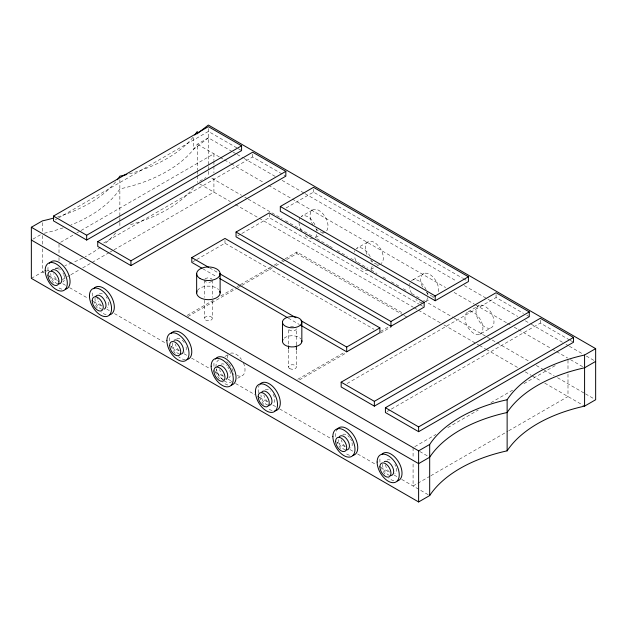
<?xml version="1.0" encoding="UTF-8"?>
<svg xmlns="http://www.w3.org/2000/svg" width="627" height="627" viewBox="0 0 627 627"><rect width="100%" height="100%" fill="white"/><g stroke="black" fill="none" stroke-linecap="round" stroke-linejoin="round"><path stroke-width="0.47" stroke-dasharray="3.13 2.35" d="M232.115 151.522L208.383 137.822L193.672 149.218A133.661 77.168 0 0 1 119.867 188.931A133.661 77.168 0 0 1 71.016 224.96M55.176 219.897L57.715 218.431M58.562 217.937L208.383 131.435L237.429 148.207M32.933 239.122L40.833 234.561M208.383 137.822L197.317 144.21L193.672 149.218L193.672 136.443A133.661 77.168 0 0 1 128.535 174.047M60.701 242.249L75.938 233.456M76.784 232.97L80.178 231.01M81.024 230.524L213.917 153.795L213.917 160.504M31.35 278.364L42.417 271.977A133.661 77.168 0 0 0 50.231 270.096M199.692 181.172L206.017 177.527M103.667 243.002L252.642 156.993L285.841 176.156M62.394 279.603L66.627 277.158M67.473 276.672L70.012 275.206M70.859 274.72L79.331 269.829M82.717 267.878L108.957 252.728M109.803 252.234L113.189 250.283M114.036 249.797L213.917 192.128L213.917 176.79M192.614 261.914L195.938 260.001M196.768 259.523L224.983 243.229L373.966 329.246M237.704 235.885L241.027 233.965M241.857 233.487L269.242 217.679L419.071 304.181M286.116 207.937L313.5 192.128L462.483 278.137M312.356 210.069L301.289 216.456A12.712 7.344 60 0 1 315.177 225.218M315.436 237.609L318.594 235.783M322.544 233.503L324.919 232.131M187.097 315.405L213.282 300.294M220.884 295.905L233.557 288.585M236.935 286.633L239.467 285.175M240.313 284.689L273.254 265.668M274.101 265.182L278.317 262.744M281.703 260.793L284.235 259.327M285.081 258.841L296.9 252.015L402.479 312.967M187.943 316.517L236.935 288.232M237.782 287.746L241.16 285.794M241.998 285.309L272.408 267.753M275.786 265.801L281.703 262.392M282.542 261.898L285.92 259.954M286.766 259.46L296.9 253.614L403.326 315.052M367.563 242.093L356.497 248.48A12.712 7.344 60 0 1 370.737 257.673M370.878 269.461L376.412 266.271M377.203 265.817L380.362 263.991M224.975 356.426L228.926 354.145M232.108 381.451L230.524 382.368A12.712 7.344 60 0 1 223.894 380.667M237.641 378.261L241.591 375.981M413.075 279.767L424.142 273.38M425.733 301.603L429.691 299.322M432.849 297.496L435.216 296.124M297.747 379.288L345.046 351.982M380.518 331.503L388.967 326.62M299.44 379.915L346.739 352.601M380.518 333.094L391.499 326.761M468.22 311.768L479.287 305.38M347.084 383.544L496.067 297.527L523.451 313.343M479.655 334.395A12.712 7.344 60 0 0 477.084 315.177A12.712 7.344 60 0 0 465.069 319.676A12.712 7.344 60 0 0 479.655 334.395L490.722 328.007A12.712 7.344 60 0 0 488.151 308.79A12.712 7.344 60 0 0 476.136 313.288A12.712 7.344 60 0 0 490.722 328.007M387.11 411.539L390.496 409.58M391.342 409.094L540.325 323.085L569.371 339.85M414.776 446.675L435.937 434.456M447.788 427.614L478.26 410.019M490.957 402.691L512.964 389.986M523.968 383.63L556.988 364.569M430.012 476.207L413.083 485.98L413.083 462.021M430.859 475.721L507.886 431.243M508.732 430.757L567.991 396.546L567.991 371.631M238.26 148.685L241.583 150.605M463.329 278.623L466.715 280.582M526.774 315.256L529.259 316.69M570.202 340.328L573.517 342.248M232.962 152.016L236.348 153.968M237.194 154.461L243.127 157.886M243.974 158.372L277.024 177.457M282.111 180.388L304.142 193.108M304.988 193.602L456.675 281.178M464.301 285.575L487.179 298.789M488.033 299.275L517.69 316.4M525.316 320.805L530.403 323.736M531.249 324.23L562.599 342.334M565.993 344.286L568.532 345.751M569.379 346.245L582.938 354.075M586.331 356.026L595.65 361.411M219.356 156.938L197.317 144.21L197.317 170.089M220.202 157.424L223.588 159.383M224.435 159.869L230.368 163.294M231.214 163.78L263.418 182.379M268.505 185.31L291.383 198.524M292.229 199.01L445.609 287.566M454.081 292.456L474.42 304.197M475.266 304.683L506.624 322.787M507.47 323.281L510.864 325.233M514.25 327.192L517.643 329.151M518.49 329.637L551.533 348.722M552.387 349.208L555.773 351.167M556.619 351.653L567.639 358.017M570.476 359.655L582.922 366.842M211.777 178.115L241.434 195.232M244.82 197.191L247.367 198.657M248.214 199.151L271.091 212.357M271.938 212.851L282.111 218.721M285.497 220.673L313.461 236.818M316.854 238.777L328.72 245.627M329.567 246.121L333.799 248.566M337.193 250.518L347.358 256.388M350.752 258.348L356.685 261.772M357.531 262.266L367.696 268.137M371.09 270.088L377.023 273.513M382.948 276.938L386.342 278.897M391.428 281.829L399.054 286.233M403.286 288.679L406.68 290.638M411.767 293.577L419.392 297.974M423.625 300.427L453.29 317.544M454.136 318.038L491.419 339.56M492.266 340.053L528.702 361.089M536.328 365.494L543.107 369.405M543.962 369.899L554.127 375.769M557.521 377.72L584.63 393.38M585.485 393.866L593.957 398.764M419.918 304.667L423.303 306.627M199.809 183.977L230.368 201.628M235.454 204.559L258.332 217.773M259.178 218.259L413.412 307.301M414.259 307.786L417.645 309.746M418.491 310.24L440.522 322.96M443.916 324.911L478.66 344.975M479.506 345.461L485.439 348.886M486.286 349.372L517.643 367.477M525.269 371.882L531.202 375.307M532.049 375.792L541.367 381.177M544.761 383.136L584.583 406.131M404.172 315.546L406.704 317.003M209.567 267.862L218.878 273.239M202.795 268.748L216.339 276.57M288.287 318.108L299.291 324.457M419.722 451.487L428.022 456.276M44.109 272.957L42.417 271.977L42.417 248.018M49.055 275.809L59.009 281.562A7.822 4.514 60 0 1 57.582 280.512M62.755 283.717L66.141 285.677M69.534 287.636L88.172 298.397M93.258 301.328L101.731 306.227M106.817 309.158L109.357 310.631M114.443 313.563L166.139 343.408M171.218 346.339L179.698 351.238M183.93 353.683L187.324 355.642M191.556 358.088L210.202 368.848M215.288 371.78L223.761 376.678M227.993 379.123L232.233 381.569M235.627 383.528L255.111 394.775M259.351 397.228L267.823 402.119M272.91 405.05L276.295 407.009M279.689 408.969L331.377 438.814M337.31 442.239L345.783 447.129M350.023 449.575L353.416 451.534M357.649 453.979L376.294 464.74M380.526 467.186L389.853 472.57M394.085 475.015L398.325 477.461M401.719 479.42L429.683 495.565M567.991 360.133L567.991 370.675M540.325 320.209L540.325 323.085M496.067 294.651L496.067 297.527M413.083 447.654L413.083 458.188M313.5 189.252L313.5 192.128M296.9 252.015L296.9 253.614M296.391 344.96L296.391 328.673A3.911 2.257 0 0 1 292.48 330.931A3.911 2.257 0 0 1 288.569 328.673L288.569 344.96M296.391 350.712L296.391 366.999M288.569 349.756L288.569 366.999M269.242 213.846L269.242 217.679M252.642 154.117L252.642 156.993M224.983 240.353L224.983 243.229M213.917 161.46L213.917 165.293M213.917 166.257L213.917 172.958M212.294 280.12L212.294 297.37M212.294 301.203L212.294 318.453A3.911 2.257 0 0 1 206.432 320.405A3.911 2.257 0 0 1 206.432 316.494A3.911 2.257 0 0 1 212.294 318.453M208.383 128.566L208.383 165.614M208.383 166.57L208.383 170.403M208.383 171.367L208.383 176.156M204.473 280.12L204.473 297.37M204.473 300.247L204.473 318.453M197.317 171.046L197.317 174.878M197.317 175.834L197.317 182.543M119.867 179.808L119.867 216.723M119.867 217.679L119.867 221.511M119.867 222.467L119.867 227.264M59.009 244.185L59.009 253.77M59.009 257.603L59.009 261.435M59.009 268.144L59.009 270.065M42.417 222.695L42.417 231.825M42.417 235.564L42.417 247.062M63.1 227.891A133.661 77.168 0 0 1 44.164 233.252M115.65 181.861A133.661 77.168 0 0 1 57.629 216.887M284.188 338.157A9.695 5.596 0 0 1 300.929 338.941M197.356 290.583A11.733 6.779 0 0 1 207.365 286.147A11.733 6.779 0 0 1 218.549 289.509M57.676 283.765A7.822 4.514 60 0 1 50.716 273.576M56.242 279.109A7.822 4.514 60 0 1 53.671 273.74M55.098 268.395A7.822 4.514 60 0 1 60.443 269.829M62.927 272.91A7.822 4.514 60 0 1 63.546 274.124M63.805 274.744A7.822 4.514 60 0 1 62.927 281.946M61.877 289.165A15.651 9.037 60 0 1 57.566 287.001M53.483 283.043A15.651 9.037 60 0 1 49.431 276.029M48.044 270.503A15.651 9.037 60 0 1 48.326 265.691M101.935 309.315A7.822 4.514 60 0 1 95.163 297.582M101.84 306.07A7.822 4.514 60 0 1 98.478 301.148M97.93 299.291A7.822 4.514 60 0 1 97.741 297.527M99.356 293.945A7.822 4.514 60 0 1 103.267 294.337M106.034 296.79A7.822 4.514 60 0 1 107.186 298.468M108.612 302.159A7.822 4.514 60 0 1 107.186 307.496M106.135 314.715A15.651 9.037 60 0 1 101.112 312.003M97.248 307.967A15.651 9.037 60 0 1 93.987 302.324M92.302 296.062A15.651 9.037 60 0 1 92.584 291.249M179.393 354.036A7.822 4.514 60 0 1 172.613 342.303M179.291 350.783A7.822 4.514 60 0 1 175.38 344.011M176.814 338.666A7.822 4.514 60 0 1 180.725 339.05M182.159 340.1A7.822 4.514 60 0 1 184.636 343.181M186.07 346.872A7.822 4.514 60 0 1 184.636 352.217M185.404 359.718A15.651 9.037 60 0 1 178.562 356.724M175.192 353.315A15.651 9.037 60 0 1 171.14 346.3M169.752 340.774A15.651 9.037 60 0 1 170.035 335.962M223.651 379.586A7.822 4.514 60 0 1 216.683 369.397M223.549 376.341A7.822 4.514 60 0 1 219.638 369.562M221.072 364.216A7.822 4.514 60 0 1 226.418 365.651M227.75 367.061A7.822 4.514 60 0 1 228.894 368.739M229.772 370.565A7.822 4.514 60 0 1 228.894 377.767M227.844 384.986A15.651 9.037 60 0 1 222.82 382.274M219.45 378.865A15.651 9.037 60 0 1 215.398 371.85M214.011 366.325A15.651 9.037 60 0 1 214.293 361.513M267.909 405.144A7.822 4.514 60 0 1 260.942 394.947M267.807 401.891A7.822 4.514 60 0 1 263.896 395.112M265.331 389.767A7.822 4.514 60 0 1 270.676 391.201M273.153 394.289A7.822 4.514 60 0 1 273.153 403.326M272.102 410.544A15.651 9.037 60 0 1 267.8 408.381M263.708 404.415A15.651 9.037 60 0 1 259.656 397.4M258.387 392.776A15.651 9.037 60 0 1 259.217 385.354M389.618 475.407A7.822 4.514 60 0 1 382.846 463.674M389.524 472.162A7.822 4.514 60 0 1 385.417 463.619M387.039 460.038A7.822 4.514 60 0 1 390.95 460.43M394.861 464.56A7.822 4.514 60 0 1 395.747 466.386M396.295 468.251A7.822 4.514 60 0 1 394.861 473.589M393.819 480.807A15.651 9.037 60 0 1 388.795 478.095M384.931 474.059A15.651 9.037 60 0 1 381.671 468.416M379.986 462.146A15.651 9.037 60 0 1 380.268 457.342M349.56 455.257A15.651 9.037 60 0 1 345.25 453.094M340.673 448.501A15.651 9.037 60 0 1 337.114 442.121M335.727 436.596A15.651 9.037 60 0 1 337.114 429.346M345.359 449.857A7.822 4.514 60 0 1 338.392 439.668M345.265 446.604A7.822 4.514 60 0 1 341.347 439.833M342.781 434.487A7.822 4.514 60 0 1 349.458 437.325M350.603 439.002A7.822 4.514 60 0 1 351.488 440.836M352.037 442.693A7.822 4.514 60 0 1 350.603 448.039M211.769 281.249A3.911 2.257 0 0 1 204.998 281.249M204.998 278.991A3.911 2.257 0 0 1 211.769 278.991M290.52 326.714A3.911 2.257 0 0 1 293.491 326.487M368.331 270.707A12.712 7.344 60 0 1 359.365 266.271M355.846 260.722A12.712 7.344 60 0 1 354.388 255.479M354.467 252.14A12.712 7.344 60 0 1 354.89 250.651M371.787 260.707A12.712 7.344 60 0 1 372.101 262.196M372.117 266.256A12.712 7.344 60 0 1 370.087 269.923M323.25 232.476A12.712 7.344 60 0 1 314.942 227.758M313.014 225.109A12.712 7.344 60 0 1 312.183 210.194A12.712 7.344 60 0 1 324.653 216.017A12.712 7.344 60 0 1 326.205 231.269M312.857 238.793A12.712 7.344 60 0 1 303.883 234.145M301.524 230.783A12.712 7.344 60 0 1 298.993 222.616M299.173 220.022A12.712 7.344 60 0 1 299.957 217.922M316.517 228.996A12.712 7.344 60 0 1 316.894 231.206M316.76 234.498A12.712 7.344 60 0 1 314.644 238.064M422.136 302.723A12.712 7.344 60 0 1 415.803 299.377M411.531 293.452A12.712 7.344 60 0 1 409.713 287.456M409.69 284.729A12.712 7.344 60 0 1 410.019 283.145M411.43 280.755A12.712 7.344 60 0 1 426.642 291.1M426.885 291.853A12.712 7.344 60 0 1 427.52 294.831M427.536 297.551A12.712 7.344 60 0 1 425.796 301.532M433.202 296.336A12.712 7.344 60 0 1 426.321 292.441M422.598 287.064A12.712 7.344 60 0 1 428.421 273.748A12.712 7.344 60 0 1 438.014 293.452M377.297 264.32A12.712 7.344 60 0 1 370.432 259.884M366.913 254.335A12.712 7.344 60 0 1 368.684 241.481A12.712 7.344 60 0 1 380.808 249.311A12.712 7.344 60 0 1 381.153 263.528M243.472 363.041A12.712 7.344 60 0 1 237.304 375.612M227.123 358.197A12.712 7.344 60 0 1 228.863 354.216M230.509 353.228A12.712 7.344 60 0 1 241.45 359.428M115.65 232.97A133.661 77.168 0 0 1 104.521 244.021M100.336 247.297A133.661 77.168 0 0 1 85.194 256.757M82.56 258.112A133.661 77.168 0 0 1 72.724 262.595M71.87 262.94A133.661 77.168 0 0 1 64.887 265.597M58.554 267.705A133.661 77.168 0 0 1 54.847 268.826M222.742 379.75A12.712 7.344 60 0 1 216.323 368.778M216.08 367.312A12.712 7.344 60 0 1 219.442 359.624M226.645 361.755A12.712 7.344 60 0 1 228.346 363.307M228.879 363.887A12.712 7.344 60 0 1 233.887 374.68M193.672 187.544A133.661 77.168 0 0 1 130.424 224.638M289.713 368.598A3.911 2.257 0 0 0 296.257 367.587A3.911 2.257 0 0 0 291.461 364.82A3.911 2.257 0 0 0 289.713 368.598"/><path stroke-width="0.94" d="M194.715 135.009L197.317 131.435M196.768 134.045L208.383 125.047L595.65 348.636L595.65 399.744L584.583 406.131A133.661 77.168 0 0 0 507.133 450.844A133.661 77.168 0 0 0 429.683 495.565L418.617 501.953L31.35 278.364L31.35 227.256L42.417 220.869A133.661 77.168 0 0 0 53.906 217.984M53.483 216.08L208.383 126.646L241.583 145.809L241.583 150.605L86.675 240.039L53.483 220.869L53.483 216.08L86.675 235.243L241.583 145.809M97.741 241.63L252.642 152.196L285.841 171.367L285.841 176.156L130.933 265.589L97.741 246.427L97.741 241.63L130.933 260.801L285.841 171.367M201.949 268.262L191.791 262.392L191.791 257.603L224.983 238.44L379.891 327.874L379.891 332.663L346.692 351.825L300.984 325.437M236.05 232.053L269.242 212.89L424.15 302.324L424.15 307.112L390.95 326.275L236.05 236.841L236.05 232.053L390.95 321.486L424.15 302.324M280.308 206.495L313.5 187.332L468.408 276.766L468.408 281.562L435.209 300.725L280.308 211.291L280.308 206.495L435.209 295.928L468.408 276.766M300.984 320.648L346.692 347.037L379.891 327.874M341.159 382.172L496.067 292.738L529.259 311.901L529.259 316.69L374.358 406.131L341.159 386.961L341.159 382.172L374.358 401.335L529.259 311.901M385.417 407.722L540.325 318.289L573.517 337.451L573.517 342.248L418.617 431.682L385.417 412.519L385.417 407.722L418.617 426.893L573.517 337.451M31.35 227.256L418.617 450.844L429.683 444.457A133.661 77.168 0 0 1 507.133 399.736A133.661 77.168 0 0 1 584.583 355.023L595.65 348.636M595.65 361.411L584.583 367.798A133.661 77.168 0 0 0 507.133 412.519A133.661 77.168 0 0 0 429.683 457.232L418.617 463.619L31.35 240.039M191.791 257.603L208.72 267.376M219.724 273.733L295.905 317.717M219.724 278.521L287.44 317.623M584.583 355.023L584.583 406.131M507.133 399.736L507.133 450.844M435.209 295.928L435.209 300.725M429.683 444.457L429.683 495.565M418.617 426.893L418.617 431.682M418.617 450.844L418.617 501.953M390.95 321.486L390.95 326.275M374.358 401.335L374.358 406.131M346.692 347.037L346.692 351.825M301.838 322.623A9.695 5.596 0 0 1 286.664 326.785A9.695 5.596 0 0 1 288.012 317.113A9.695 5.596 0 0 1 301.838 322.623L301.838 341.786M296.391 345.916L296.391 349.756M288.569 345.916L288.569 348.792M282.503 321.729L282.503 340.892M220.124 273.733L220.124 292.895M196.651 273.733L196.651 292.895M130.933 260.801L130.933 265.589M86.675 235.243L86.675 240.039M117.327 179.745A133.661 77.168 0 0 0 119.867 176.156A133.661 77.168 0 0 0 126.819 174.494M301.712 340.328A9.695 5.596 0 0 1 291.39 346.919A9.695 5.596 0 0 1 283.036 339.458M219.724 291.147A11.733 6.779 0 0 1 208.383 299.675A11.733 6.779 0 0 1 197.05 291.147M51.453 270.809A7.822 4.514 60 0 1 60.161 274.508A7.822 4.514 60 0 1 59.009 283.898M49.431 263.254A15.651 9.037 60 0 1 66.486 270.072A15.651 9.037 60 0 1 65.357 289.298M95.712 296.359A7.822 4.514 60 0 1 103.87 299.197A7.822 4.514 60 0 1 104.419 309.095M93.689 288.804A15.651 9.037 60 0 1 110.744 295.623A15.651 9.037 60 0 1 109.615 314.856M174.047 340.265A7.822 4.514 60 0 1 182.347 345.681A7.822 4.514 60 0 1 180.725 354.169M171.14 333.517A15.651 9.037 60 0 1 188.202 340.336A15.651 9.037 60 0 1 187.065 359.569M217.428 366.63A7.822 4.514 60 0 1 225.587 369.468A7.822 4.514 60 0 1 226.128 379.366M215.398 359.075A15.651 9.037 60 0 1 232.46 365.894A15.651 9.037 60 0 1 231.324 385.127M261.686 392.181A7.822 4.514 60 0 1 270.386 395.888A7.822 4.514 60 0 1 269.242 405.269M260.174 383.983A15.651 9.037 60 0 1 277.4 392.62A15.651 9.037 60 0 1 274.775 410.803M384.273 461.637A7.822 4.514 60 0 1 392.573 467.06A7.822 4.514 60 0 1 390.95 475.54M381.89 454.254A15.651 9.037 60 0 1 398.78 462.295A15.651 9.037 60 0 1 397.299 480.948M339.136 436.901A7.822 4.514 60 0 1 347.836 440.601A7.822 4.514 60 0 1 346.692 449.99M337.114 429.346A15.651 9.037 60 0 1 354.169 436.157A15.651 9.037 60 0 1 353.04 455.39M200.084 278.521A11.733 6.779 0 0 0 219.724 275.488A11.733 6.779 0 0 0 205.35 267.188A11.733 6.779 0 0 0 200.084 278.521M45.183 270.378A15.651 9.037 60 0 0 61.775 291.03A15.651 9.037 60 0 0 61.775 268.897A15.651 9.037 60 0 0 45.183 270.378M47.95 275.175A7.822 4.514 60 0 0 56.242 285.497A7.822 4.514 60 0 0 56.242 274.43A7.822 4.514 60 0 0 47.95 275.175M89.442 295.936A15.651 9.037 60 0 0 106.034 316.58A15.651 9.037 60 0 0 106.034 294.447A15.651 9.037 60 0 0 89.442 295.936M92.208 300.725A7.822 4.514 60 0 0 100.508 311.047A7.822 4.514 60 0 0 100.508 299.98A7.822 4.514 60 0 0 92.208 300.725M166.892 340.649A15.651 9.037 60 0 0 183.492 361.293A15.651 9.037 60 0 0 183.492 339.168A15.651 9.037 60 0 0 166.892 340.649M169.658 345.438A7.822 4.514 60 0 0 177.958 355.768A7.822 4.514 60 0 0 177.958 344.701A7.822 4.514 60 0 0 169.658 345.438M211.15 366.199A15.651 9.037 60 0 0 227.75 386.851A15.651 9.037 60 0 0 227.75 364.718A15.651 9.037 60 0 0 211.15 366.199M213.917 370.996A7.822 4.514 60 0 0 222.217 381.318A7.822 4.514 60 0 0 222.217 370.251A7.822 4.514 60 0 0 213.917 370.996M255.408 391.757A15.651 9.037 60 0 0 272.008 412.401A15.651 9.037 60 0 0 272.008 390.276A15.651 9.037 60 0 0 255.408 391.757M258.175 396.546A7.822 4.514 60 0 0 266.475 406.868A7.822 4.514 60 0 0 266.475 395.802A7.822 4.514 60 0 0 258.175 396.546M377.125 462.028A15.651 9.037 60 0 0 393.717 482.672A15.651 9.037 60 0 0 393.717 460.539A15.651 9.037 60 0 0 377.125 462.028M379.891 466.817A7.822 4.514 60 0 0 388.184 477.139A7.822 4.514 60 0 0 388.184 466.073A7.822 4.514 60 0 0 379.891 466.817M332.866 436.47A15.651 9.037 60 0 0 349.458 457.122A15.651 9.037 60 0 0 349.458 434.989A15.651 9.037 60 0 0 332.866 436.47M335.633 441.267A7.822 4.514 60 0 0 343.925 451.589A7.822 4.514 60 0 0 343.925 440.522A7.822 4.514 60 0 0 335.633 441.267"/></g></svg>
